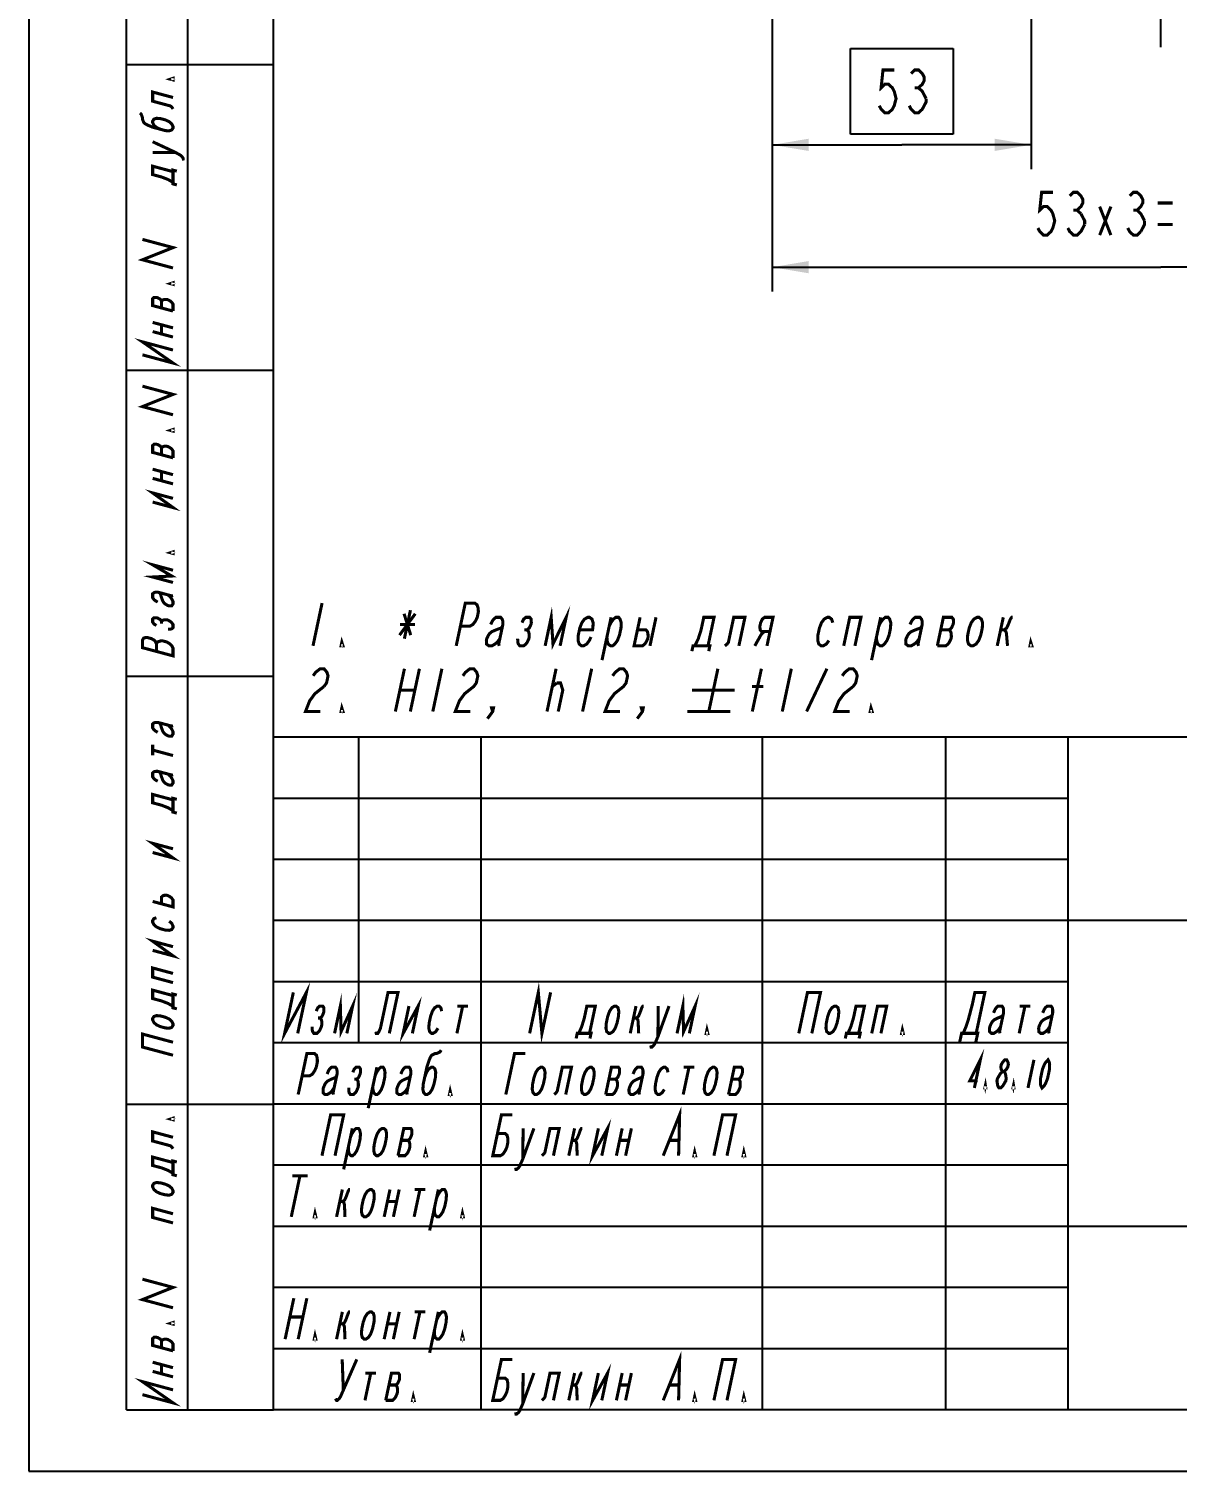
# Model space of a CAD drawing. Header units: millimetres. Extents: x 0 to 210, y 0 to 297.
# Drawn here: x 0 to 93.9, y 0 to 117.9 of the extents above; entities that cross this region are included whole.
import ezdxf

# ---------------------------------------------------------------- set-up
doc = ezdxf.new("R2010")
doc.units = ezdxf.units.MM
doc.header["$LTSCALE"] = 19.36
doc.linetypes.add('CENTER', pattern=[0.6, 0.375, -0.075, 0.075, -0.075])
doc.layers.get('0').update_dxf_attribs({"linetype": 'CONTINUOUS'})
doc.layers.add('ALL_AXIS', color=7, linetype='CONTINUOUS')
doc.layers.add('ALL_DIMENSIONS', color=7, linetype='CONTINUOUS')
doc.styles.get("Standard").update_dxf_attribs({"font": 'txt', "width": 0.7})
doc.dimstyles.new('DIMSTYLE_2', dxfattribs={"dimtxt": 3.5, "dimasz": 3, "dimexe": 0.18, "dimexo": 0.0625, "dimgap": 0.09, "dimtad": 1, "dimlfac": 2.5, "dimdsep": 46, "dimtxsty": 'STANDARD', "dimblk": '_FILLED', "dimblk1": '_FILLED', "dimblk2": '_FILLED', "dimcen": 0.09, "dimadec": 0, "dimazin": 0, "dimtp": 0.5, "dimtm": 0.5, "dimtfac": 1, "dimtofl": 0, "dimtmove": 0, "dimatfit": 3, "dimldrblk": '_FILLED', "dimfxl": 1, "dimtolj": 1, "dimarcsym": 0})
doc.dimstyles.new('DIMSTYLE_3', dxfattribs={"dimtxt": 3.5, "dimasz": 3, "dimexe": 0.18, "dimexo": 0.0625, "dimgap": 0.09, "dimtad": 1, "dimlfac": 2.5, "dimdsep": 46, "dimtxsty": 'STANDARD', "dimblk": '_FILLED', "dimblk1": '_FILLED', "dimblk2": '_FILLED', "dimcen": 0.09, "dimadec": 0, "dimazin": 0, "dimtp": 0.3, "dimtm": 0.3, "dimtfac": 1, "dimtofl": 0, "dimtmove": 0, "dimatfit": 3, "dimldrblk": '_FILLED', "dimfxl": 1, "dimtolj": 1, "dimarcsym": 0})

# ---------------------------------------------------------------- blocks, each defined once
blk = doc.blocks.new('_FILLED')
at = {"color": 0, "linetype": 'BYBLOCK'}
blk.add_solid([(0, 0), (-1, 0.167), (-1, -0.167)], dxfattribs=at)
blk = doc.blocks.new('*D12')
at = {"layer": 'ALL_DIMENSIONS', "color": 2, "linetype": 'CONTINUOUS'}
for p, q in [((60.8, 120.32), (60.8, 96.42)), ((124.4, 120.32), (124.4, 96.42)), ((60.8, 98.42), (92.6, 98.42)), ((124.4, 98.42), (92.6, 98.42))]:
    blk.add_line(p, q, dxfattribs=at)
at = {"layer": 'ALL_DIMENSIONS', "color": 2, "linetype": 'CONTINUOUS', "xscale": 3, "yscale": 3, "zscale": 3, "rotation": 180}
blk.add_blockref('_FILLED', (60.8, 98.42), dxfattribs=at)
at = {"layer": 'ALL_DIMENSIONS', "color": 2, "linetype": 'CONTINUOUS', "xscale": 3, "yscale": 3, "zscale": 3}
blk.add_blockref('_FILLED', (124.4, 98.42), dxfattribs=at)
blk = doc.blocks.new('*D13')
at = {"layer": 'ALL_DIMENSIONS', "color": 2, "linetype": 'CONTINUOUS'}
for p, q in [((60.8, 120.32), (60.8, 106.42)), ((82, 120.32), (82, 106.42)), ((60.8, 108.42), (71.4, 108.42)), ((82, 108.42), (71.4, 108.42))]:
    blk.add_line(p, q, dxfattribs=at)
at = {"layer": 'ALL_DIMENSIONS', "color": 2, "linetype": 'CONTINUOUS', "xscale": 3, "yscale": 3, "zscale": 3, "rotation": 180}
blk.add_blockref('_FILLED', (60.8, 108.42), dxfattribs=at)
at = {"layer": 'ALL_DIMENSIONS', "color": 2, "linetype": 'CONTINUOUS', "xscale": 3, "yscale": 3, "zscale": 3}
blk.add_blockref('_FILLED', (82, 108.42), dxfattribs=at)

msp = doc.modelspace()

# ---------------------------------------------------------------- linework, layer by layer
at = {"color": 7, "linetype": 'CONTINUOUS'}
for p, q in [((0, 297), (0, 0)), ((20, 5), (20, 292.3499)), ((8, 5), (8, 150)), ((13, 5), (13, 150)), ((20, 5), (20, 150)), ((8, 115), (20, 115)), ((8, 90), (20, 90)), ((8, 65), (20, 65)), ((205, 60), (20, 60)), ((20, 5), (20, 60)), ((27, 35), (27, 60)), ((37, 5), (37, 60)), ((60, 5), (60, 60)), ((75, 5), (75, 60)), ((85, 5), (85, 60)), ((85, 55), (20, 55)), ((85, 50), (20, 50)), ((205, 45), (20, 45)), ((85, 40), (20, 40)), ((85, 35), (20, 35)), ((8, 30), (20, 30)), ((85, 30), (20, 30)), ((85, 25), (20, 25)), ((205, 20), (20, 20)), ((85, 15), (20, 15)), ((85, 10), (20, 10)), ((8, 5), (20, 5)), ((205, 5), (20, 5)), ((205, 5), (20, 5)), ((0, 0), (210, 0))]:
    msp.add_line(p, q, dxfattribs=at)
at = {"color": 2, "linetype": 'CONTINUOUS', "const_width": 0.25}
for points in [[(11.7941, 113.8542), (11.7941, 113.7292), (11.5858, 113.785), (11.7941, 113.8542)], [(11.7941, 111.3542), (11.6899, 111.5071), (11.5858, 111.5975), (11.4816, 111.6254), (10.1274, 111.9882), (10.1274, 112.7382), (11.7941, 112.2917)], [(10.7524, 109.6958), (10.4399, 109.842), (10.2316, 110.0228), (10.1274, 110.2383), (10.1274, 110.3632), (10.2316, 110.5228), (10.4399, 110.592), (10.7524, 110.5708), (11.1691, 110.4591), (11.4816, 110.3129), (11.6899, 110.1321), (11.7941, 109.9167), (11.7941, 109.7917), (11.6899, 109.6321), (11.4816, 109.5629), (11.1691, 109.5841), (10.7524, 109.6958), (10.1274, 109.8633), (9.7108, 110.0374), (9.5024, 110.1557), (9.3983, 110.2461), (9.2941, 110.524), (9.2941, 110.649), (9.1899, 110.927), (9.0858, 111.0174)], [(12.5233, 107.2213), (12.6274, 107.2559), (12.6274, 107.3184), (12.5233, 107.4713), (12.4191, 107.5617), (12.0024, 107.7983), (10.1274, 108.6757)], [(10.1274, 107.8008), (12.0024, 107.7983)], [(11.7941, 105.3542), (11.5858, 105.4725), (11.3774, 105.5908), (10.8566, 105.7929), (10.1274, 105.9882), (10.1274, 106.6757), (11.7941, 106.2292)], [(12.1066, 105.1454), (11.7941, 105.2292), (11.7941, 106.3542), (12.1066, 106.2704)], [(11.7941, 98.3542), (9.2941, 99.024), (11.7941, 100.0208), (9.2941, 100.6907)], [(11.7941, 97.1458), (11.7941, 97.0208), (11.5858, 97.0767), (11.7941, 97.1458)], [(11.7941, 94.8333), (10.1274, 95.2799), (10.1274, 95.8424), (10.2316, 95.9395), (10.4399, 95.9462), (10.5441, 95.9183), (10.7524, 95.7999), (10.8566, 95.647), (10.8566, 95.0845)], [(11.7941, 94.8333), (11.7941, 95.3958), (11.6899, 95.5487), (11.5858, 95.6392), (11.3774, 95.7575), (11.2733, 95.7854), (11.0649, 95.7787), (10.9608, 95.7441), (10.8566, 95.647)], [(10.1274, 93.9049), (11.7941, 93.4583)], [(10.1274, 93.1549), (11.7941, 92.7083)], [(10.8566, 92.9595), (10.8566, 93.7095)], [(9.2941, 91.2532), (11.7941, 90.5833), (9.2941, 92.3157), (11.7941, 91.6458)], [(11.7941, 86.3542), (9.2941, 87.024), (11.7941, 88.0208), (9.2941, 88.6907)], [(11.7941, 85.1458), (11.7941, 85.0208), (11.5858, 85.0767), (11.7941, 85.1458)], [(11.7941, 82.8333), (10.1274, 83.2799), (10.1274, 83.8424), (10.2316, 83.9395), (10.4399, 83.9462), (10.5441, 83.9183), (10.7524, 83.7999), (10.8566, 83.647), (10.8566, 83.0845)], [(11.7941, 82.8333), (11.7941, 83.3958), (11.6899, 83.5487), (11.5858, 83.6392), (11.3774, 83.7575), (11.2733, 83.7854), (11.0649, 83.7787), (10.9608, 83.7441), (10.8566, 83.647)], [(10.1274, 81.9049), (11.7941, 81.4583)], [(10.8566, 80.9595), (10.8566, 81.7095)], [(10.1274, 79.2174), (11.7941, 78.7708), (10.1274, 79.9674), (11.7941, 79.5208)], [(10.1274, 81.1549), (11.7941, 80.7083)], [(11.7941, 72.6458), (10.1274, 73.0924), (11.6899, 73.1737), (10.1274, 74.0924), (11.7941, 73.6458)], [(11.7941, 75.1458), (11.7941, 75.0208), (11.5858, 75.0767), (11.7941, 75.1458)], [(10.5441, 71.0433), (10.3358, 71.1616), (10.2316, 71.252), (10.1274, 71.4049), (10.1274, 71.7174), (10.2316, 71.8145), (10.3358, 71.8491), (10.5441, 71.8558), (11.6899, 71.5487), (11.7941, 71.5833)], [(10.6483, 71.8279), (10.7524, 71.7374), (10.8566, 71.397), (10.9608, 71.1191), (11.0649, 70.9662), (11.1691, 70.8758), (11.3774, 70.7575), (11.4816, 70.7296), (11.6899, 70.7362), (11.7941, 70.8958), (11.7941, 71.0833), (11.6899, 71.2987), (11.5858, 71.4517), (11.3774, 71.6325)], [(23.9874, 70.964), (23.2435, 67.464)], [(35.2985, 69.0682), (36.0641, 69.0682), (36.3248, 69.214), (36.5399, 69.5057), (36.6785, 69.7973), (36.7715, 70.2348), (36.7569, 70.5265), (36.6658, 70.8182), (36.4671, 70.964), (35.7015, 70.964), (34.9575, 67.464)], [(42.231, 67.464), (42.7269, 69.7973), (42.8745, 67.6098), (43.9519, 69.7973), (43.456, 67.464)], [(10.4399, 69.1337), (10.2316, 69.252), (10.1274, 69.4049), (10.1274, 69.6549), (10.2316, 69.752), (10.4399, 69.7587), (10.5441, 69.7308), (10.7524, 69.6124), (10.8566, 69.4595), (10.8566, 69.272)], [(11.3774, 68.82), (11.5858, 68.8267), (11.6899, 68.8612), (11.7941, 68.9583), (11.7941, 69.2083), (11.6899, 69.3612), (11.5858, 69.4517), (11.3774, 69.57), (11.2733, 69.5979), (11.0649, 69.5912), (10.9608, 69.5566), (10.8566, 69.4595)], [(30.3201, 68.339), (31.6108, 70.089)], [(30.6921, 70.089), (31.2388, 68.339)], [(31.2134, 70.3807), (30.7175, 68.0473)], [(37.7795, 69.214), (37.9181, 69.5057), (38.0256, 69.6515), (38.2097, 69.7973), (38.5926, 69.7973), (38.7147, 69.6515), (38.7602, 69.5057), (38.7748, 69.214), (38.4338, 67.6098), (38.4794, 67.464)], [(40.3371, 69.3598), (40.4756, 69.6515), (40.6597, 69.7973), (40.966, 69.7973), (41.0881, 69.6515), (41.1027, 69.3598), (41.0717, 69.214), (40.9331, 68.9223), (40.749, 68.7765), (40.5193, 68.7765)], [(45.9844, 68.1932), (45.8458, 67.9015), (45.6307, 67.6098), (45.37, 67.464), (45.2169, 67.464), (45.0182, 67.6098), (44.9271, 67.9015), (44.9435, 68.339), (45.0675, 68.9223), (45.2371, 69.3598), (45.4522, 69.6515), (45.7129, 69.7973), (45.866, 69.7973), (46.0647, 69.6515), (46.1558, 69.3598), (46.1394, 68.9223), (46.1084, 68.7765), (45.0365, 68.7765)], [(47.6269, 69.7973), (46.883, 66.2973)], [(47.4719, 69.0682), (47.6105, 69.3598), (47.8256, 69.6515), (48.0097, 69.7973), (48.2394, 69.7973), (48.3616, 69.6515), (48.4527, 69.3598), (48.4363, 68.9223), (48.3123, 68.339), (48.1427, 67.9015), (47.9276, 67.6098), (47.7435, 67.464), (47.5903, 67.464), (47.3917, 67.6098), (47.3005, 67.9015), (47.286, 68.1932)], [(50.0004, 69.7973), (49.5044, 67.464), (50.1935, 67.464), (50.3776, 67.6098), (50.4851, 67.7557), (50.6237, 68.0473), (50.6547, 68.1932), (50.6401, 68.4848), (50.5946, 68.6307), (50.4725, 68.7765), (49.7834, 68.7765)], [(51.3019, 69.7973), (50.806, 67.464)], [(54.481, 67.464), (54.6195, 67.7557), (54.7581, 68.0473), (54.9896, 68.7765), (55.2066, 69.7973), (56.0488, 69.7973), (55.5528, 67.464)], [(56.931, 67.464), (57.1151, 67.6098), (57.2226, 67.7557), (57.2537, 67.9015), (57.6566, 69.7973), (58.5754, 69.7973), (58.0794, 67.464)], [(60.3763, 67.464), (60.8722, 69.7973), (60.1832, 69.7973), (59.9991, 69.6515), (59.8605, 69.3598), (59.7985, 69.0682), (59.8131, 68.7765), (59.9352, 68.6307), (60.6243, 68.6307)], [(65.7558, 69.3598), (65.6647, 69.6515), (65.466, 69.7973), (65.3129, 69.7973), (65.0522, 69.6515), (64.8371, 69.3598), (64.6675, 68.9223), (64.5435, 68.339), (64.5271, 67.9015), (64.6182, 67.6098), (64.8169, 67.464), (64.97, 67.464), (65.2307, 67.6098), (65.4458, 67.9015)], [(66.6544, 67.464), (67.1504, 69.7973), (68.0691, 69.7973), (67.5732, 67.464)], [(69.6769, 69.7973), (68.933, 66.2973)], [(69.5219, 69.0682), (69.6605, 69.3598), (69.8756, 69.6515), (70.0597, 69.7973), (70.2894, 69.7973), (70.4116, 69.6515), (70.5027, 69.3598), (70.4863, 68.9223), (70.3623, 68.339), (70.1927, 67.9015), (69.9776, 67.6098), (69.7935, 67.464), (69.6403, 67.464), (69.4417, 67.6098), (69.3505, 67.9015), (69.336, 68.1932)], [(72.0795, 69.214), (72.2181, 69.5057), (72.3256, 69.6515), (72.5097, 69.7973), (72.8926, 69.7973), (73.0147, 69.6515), (73.0603, 69.5057), (73.0748, 69.214), (72.7338, 67.6098), (72.7794, 67.464)], [(74.3107, 67.464), (74.8066, 69.7973), (75.4957, 69.7973), (75.6178, 69.6515), (75.6324, 69.3598), (75.6014, 69.214), (75.4628, 68.9223), (75.2787, 68.7765), (74.5896, 68.7765)], [(76.9175, 68.9223), (77.0871, 69.3598), (77.3022, 69.6515), (77.5629, 69.7973), (77.716, 69.7973), (77.9147, 69.6515), (78.0058, 69.3598), (77.9894, 68.9223), (77.8654, 68.339), (77.6958, 67.9015), (77.4807, 67.6098), (77.22, 67.464), (77.0669, 67.464), (76.8682, 67.6098), (76.7771, 67.9015), (76.7935, 68.339), (76.9175, 68.9223)], [(79.7066, 69.7973), (79.2107, 67.464)], [(79.4896, 68.7765), (79.7959, 68.7765), (79.98, 68.9223), (80.1186, 69.214), (80.2881, 69.6515), (80.3957, 69.7973), (80.4722, 69.7973)], [(30.3529, 69.214), (31.5779, 69.214)], [(38.7438, 69.0682), (38.6363, 68.9223), (38.2224, 68.7765), (37.8852, 68.6307), (37.7011, 68.4848), (37.5935, 68.339), (37.455, 68.0473), (37.424, 67.9015), (37.4385, 67.6098), (37.6372, 67.464), (37.8669, 67.464), (38.1276, 67.6098), (38.3117, 67.7557), (38.5268, 68.0473)], [(39.9815, 68.0473), (39.9961, 67.7557), (40.0416, 67.6098), (40.1638, 67.464), (40.47, 67.464), (40.6542, 67.6098), (40.7617, 67.7557), (40.9003, 68.0473), (40.9313, 68.1932), (40.9167, 68.4848), (40.8711, 68.6307), (40.749, 68.7765)], [(59.381, 67.464), (59.8732, 68.339), (59.9808, 68.4848), (60.1649, 68.6307)], [(73.0438, 69.0682), (72.9363, 68.9223), (72.5224, 68.7765), (72.1852, 68.6307), (72.0011, 68.4848), (71.8935, 68.339), (71.755, 68.0473), (71.724, 67.9015), (71.7385, 67.6098), (71.9372, 67.464), (72.1669, 67.464), (72.4276, 67.6098), (72.6117, 67.7557), (72.8268, 68.0473)], [(74.3107, 67.464), (74.9997, 67.464), (75.1838, 67.6098), (75.2914, 67.7557), (75.43, 68.0473), (75.461, 68.1932), (75.4464, 68.4848), (75.4008, 68.6307), (75.2787, 68.7765)], [(79.7959, 68.7765), (79.918, 68.6307), (79.9636, 68.4848), (80.0528, 67.464)], [(10.4399, 67.0087), (10.4399, 67.6337), (10.3358, 67.8491), (10.2316, 67.9395), (10.0233, 68.0578), (9.7108, 68.1416), (9.5024, 68.1349), (9.3983, 68.1003), (9.2941, 67.9407), (9.2941, 67.3157), (11.7941, 66.6458), (11.7941, 67.2708), (11.6899, 67.4862), (11.4816, 67.6671), (11.2733, 67.7854), (10.9608, 67.8691), (10.7524, 67.8624), (10.5441, 67.7933), (10.4399, 67.6337)], [(25.6935, 67.464), (25.5403, 67.464), (25.6023, 67.7557), (25.6935, 67.464)], [(54.2348, 67.0265), (54.3278, 67.464), (55.706, 67.464), (55.613, 67.0265)], [(82.0435, 67.464), (81.8903, 67.464), (81.9523, 67.7557), (82.0435, 67.464)], [(23.2509, 65.0134), (23.466, 65.305), (23.8343, 65.5967), (24.1405, 65.5967), (24.3848, 65.305), (24.4759, 65.0134), (24.3519, 64.43), (24.1368, 64.1384)], [(30.7249, 65.5967), (29.981, 62.0967)], [(31.9499, 65.5967), (31.206, 62.0967)], [(33.7874, 65.5967), (33.0435, 62.0967)], [(35.5009, 65.0134), (35.716, 65.305), (36.0843, 65.5967), (36.3905, 65.5967), (36.6348, 65.305), (36.7259, 65.0134), (36.6019, 64.43), (36.3868, 64.1384), (36.0186, 63.8467), (35.6503, 63.555), (35.2201, 62.9717), (34.881, 62.0967), (36.106, 62.0967)], [(42.3841, 62.0967), (43.128, 65.5967)], [(46.0374, 65.5967), (45.2935, 62.0967)], [(47.7509, 65.0134), (47.966, 65.305), (48.3343, 65.5967), (48.6405, 65.5967), (48.8848, 65.305), (48.9759, 65.0134), (48.8519, 64.43), (48.6368, 64.1384), (48.2686, 63.8467), (47.9003, 63.555), (47.4701, 62.9717), (47.131, 62.0967), (48.356, 62.0967)], [(56.3624, 65.5967), (55.6185, 62.0967)], [(59.1768, 62.0967), (59.9208, 65.5967)], [(62.3707, 65.5967), (61.6268, 62.0967)], [(63.6174, 62.0967), (65.2801, 65.5967)], [(66.5343, 65.0134), (66.7494, 65.305), (67.1176, 65.5967), (67.4239, 65.5967), (67.6681, 65.305), (67.7593, 65.0134), (67.6353, 64.43), (67.4201, 64.1384)], [(24.1368, 64.1384), (23.4003, 63.555), (22.9701, 62.9717), (22.631, 62.0967), (23.856, 62.0967)], [(30.3529, 63.8467), (31.5779, 63.8467)], [(42.7561, 63.8467), (42.8181, 64.1384), (43.1863, 64.43)], [(43.1863, 64.43), (43.4926, 64.43), (43.6748, 63.8467), (43.3028, 62.0967)], [(54.2404, 63.8467), (57.7404, 63.8467)], [(59.1514, 64.1384), (60.0701, 64.1384)], [(67.4201, 64.1384), (66.6837, 63.555), (66.2534, 62.9717), (65.9143, 62.0967), (67.1393, 62.0967)], [(25.6935, 62.0967), (25.5403, 62.0967), (25.6023, 62.3884), (25.6935, 62.0967)], [(37.9435, 62.0967), (37.8523, 62.3884), (38.0055, 62.3884), (37.9435, 62.0967), (37.5132, 61.5134)], [(50.1935, 62.0967), (50.1023, 62.3884), (50.2555, 62.3884), (50.1935, 62.0967), (49.7632, 61.5134)], [(68.9768, 62.0967), (68.8237, 62.0967), (68.8857, 62.3884), (68.9768, 62.0967)], [(10.5441, 60.3974), (10.3358, 60.5158), (10.2316, 60.6062), (10.1274, 60.7591), (10.1274, 61.0716), (10.2316, 61.1687), (10.3358, 61.2033), (10.5441, 61.2099), (11.6899, 60.9029), (11.7941, 60.9375)], [(53.8685, 62.0967), (57.3685, 62.0967)], [(10.6483, 61.182), (10.7524, 61.0916), (10.8566, 60.7512), (10.9608, 60.4733), (11.0649, 60.3204), (11.1691, 60.23), (11.3774, 60.1116), (11.4816, 60.0837), (11.6899, 60.0904), (11.7941, 60.25), (11.7941, 60.4375), (11.6899, 60.6529), (11.5858, 60.8058), (11.3774, 60.9866)], [(10.1274, 58.5091), (10.1274, 59.3841)], [(10.1274, 58.9466), (11.7941, 58.5)], [(10.5441, 56.3974), (10.3358, 56.5158), (10.2316, 56.6062), (10.1274, 56.7591), (10.1274, 57.0716), (10.2316, 57.1687), (10.3358, 57.2033), (10.5441, 57.2099), (11.6899, 56.9029), (11.7941, 56.9375)], [(10.6483, 57.182), (10.7524, 57.0916), (10.8566, 56.7512), (10.9608, 56.4733), (11.0649, 56.3204), (11.1691, 56.23), (11.3774, 56.1116), (11.4816, 56.0837), (11.6899, 56.0904), (11.7941, 56.25), (11.7941, 56.4375), (11.6899, 56.6529), (11.5858, 56.8058), (11.3774, 56.9866)], [(11.7941, 54), (11.5858, 54.1183), (11.3774, 54.2366), (10.8566, 54.4387), (10.1274, 54.6341), (10.1274, 55.3216), (11.7941, 54.875)], [(12.1066, 53.7913), (11.7941, 53.875), (11.7941, 55), (12.1066, 54.9163)], [(10.1274, 50.5716), (11.7941, 50.125), (10.1274, 51.3216), (11.7941, 50.875)], [(10.1274, 46.5716), (11.7941, 46.125), (11.7941, 46.6875), (11.6899, 46.8404), (11.5858, 46.9308), (11.3774, 47.0491), (11.2733, 47.0771), (11.0649, 47.0704), (10.9608, 47.0358), (10.8566, 46.9387), (10.8566, 46.3762)], [(10.4399, 45.2378), (10.2316, 45.1687), (10.1274, 45.0091), (10.1274, 44.8841), (10.2316, 44.6687), (10.4399, 44.4878), (10.7524, 44.3416), (11.1691, 44.23), (11.4816, 44.2087), (11.6899, 44.2779), (11.7941, 44.4375), (11.7941, 44.5625), (11.6899, 44.7779), (11.4816, 44.9587)], [(10.1274, 42.5716), (11.7941, 42.125), (10.1274, 43.3216), (11.7941, 42.875)], [(11.7941, 39.9375), (10.1274, 40.3841), (10.1274, 41.1341), (11.7941, 40.6875)], [(11.7941, 38), (11.5858, 38.1183), (11.3774, 38.2366), (10.8566, 38.4387), (10.1274, 38.6341), (10.1274, 39.3216), (11.7941, 38.875)], [(12.1066, 37.7913), (11.7941, 37.875), (11.7941, 39), (12.1066, 38.9163)], [(21.6367, 39.1376), (20.9247, 35.7876), (22.7046, 39.1376), (21.9925, 35.7876)], [(25.0075, 35.7876), (25.4822, 38.0209), (25.5397, 35.9272), (26.4872, 38.0209), (26.0125, 35.7876)], [(28.3865, 35.9272), (28.4197, 35.7876), (28.5453, 35.7876), (28.6378, 35.9272), (28.7599, 36.2063), (29.383, 39.1376), (30.1996, 39.1376), (29.4875, 35.7876)], [(40.9625, 35.7876), (41.6746, 39.1376), (41.9675, 35.7876), (42.6796, 39.1376)], [(53.0225, 35.7876), (53.4972, 38.0209), (53.5547, 35.9272), (54.5022, 38.0209), (54.0275, 35.7876)], [(62.9775, 35.7876), (63.6896, 39.1376), (64.7574, 39.1376), (64.0453, 35.7876)], [(76.4197, 35.7876), (76.664, 36.3459), (76.8455, 36.9042), (77.1753, 38.1605), (77.383, 39.1376), (78.1996, 39.1376), (77.4875, 35.7876)], [(23.5088, 37.6022), (23.631, 37.8813), (23.7863, 38.0209), (24.0375, 38.0209), (24.1335, 37.8813), (24.1369, 37.6022), (24.1073, 37.4626), (23.9851, 37.1834), (23.8298, 37.0438), (23.6414, 37.0438)], [(31.0928, 38.0209), (30.6181, 35.7876), (31.8466, 38.0209), (31.3719, 35.7876)], [(33.7676, 37.6022), (33.7013, 37.8813), (33.5425, 38.0209), (33.4169, 38.0209), (33.1988, 37.8813), (33.0138, 37.6022), (32.862, 37.1834), (32.7433, 36.6251), (32.7171, 36.2063), (32.7834, 35.9272), (32.9422, 35.7876), (33.0678, 35.7876), (33.2859, 35.9272), (33.4709, 36.2063)], [(35.4897, 38.0209), (35.015, 35.7876)], [(35.05, 38.0209), (35.9294, 38.0209)], [(44.9825, 35.7876), (45.1047, 36.0667), (45.2268, 36.3459), (45.438, 37.0438), (45.6456, 38.0209), (46.3366, 38.0209), (45.8619, 35.7876)], [(47.352, 37.1834), (47.5038, 37.6022), (47.6888, 37.8813), (47.9069, 38.0209), (48.0325, 38.0209), (48.1913, 37.8813), (48.2576, 37.6022), (48.2314, 37.1834), (48.1127, 36.6251), (47.9609, 36.2063), (47.7759, 35.9272), (47.5578, 35.7876), (47.4322, 35.7876), (47.2734, 35.9272), (47.2071, 36.2063), (47.2333, 36.6251), (47.352, 37.1834)], [(49.6656, 38.0209), (49.1909, 35.7876)], [(49.458, 37.0438), (49.5836, 37.0438), (49.7092, 37.0438), (49.8645, 37.1834), (49.9867, 37.4626), (50.1385, 37.8813), (50.231, 38.0209), (50.2938, 38.0209)], [(50.8676, 34.8105), (50.9008, 34.6709), (50.9636, 34.6709), (51.1189, 34.8105), (51.2114, 34.9501), (51.4557, 35.5084), (52.3666, 38.0209)], [(51.4872, 38.0209), (51.4557, 35.5084)], [(65.347, 37.1834), (65.4988, 37.6022), (65.6838, 37.8813), (65.9019, 38.0209), (66.0275, 38.0209), (66.1863, 37.8813), (66.2526, 37.6022), (66.2264, 37.1834), (66.1077, 36.6251), (65.9559, 36.2063), (65.7709, 35.9272), (65.5528, 35.7876), (65.4272, 35.7876), (65.2684, 35.9272), (65.2021, 36.2063), (65.2283, 36.6251), (65.347, 37.1834)], [(66.9975, 35.7876), (67.1197, 36.0667), (67.2418, 36.3459), (67.453, 37.0438), (67.6607, 38.0209), (68.3516, 38.0209), (67.8769, 35.7876)], [(68.9447, 35.7876), (69.4194, 38.0209), (70.1732, 38.0209), (69.6984, 35.7876)], [(78.9113, 37.4626), (79.0335, 37.7417), (79.126, 37.8813), (79.2813, 38.0209), (79.5953, 38.0209), (79.6913, 37.8813), (79.7244, 37.7417), (79.7279, 37.4626), (79.4015, 35.9272), (79.4347, 35.7876)], [(81.4797, 38.0209), (81.005, 35.7876)], [(81.04, 38.0209), (81.9194, 38.0209)], [(82.9313, 37.4626), (83.0535, 37.7417), (83.146, 37.8813), (83.3013, 38.0209), (83.6153, 38.0209), (83.7113, 37.8813), (83.7444, 37.7417), (83.7479, 37.4626), (83.4215, 35.9272), (83.4547, 35.7876)], [(10.7524, 36.3416), (10.4399, 36.4878), (10.2316, 36.6687), (10.1274, 36.8841), (10.1274, 37.0091), (10.2316, 37.1687), (10.4399, 37.2378), (10.7524, 37.2166), (11.1691, 37.105), (11.4816, 36.9587), (11.6899, 36.7779), (11.7941, 36.5625), (11.7941, 36.4375), (11.6899, 36.2779), (11.4816, 36.2087), (11.1691, 36.23), (10.7524, 36.3416)], [(23.179, 36.3459), (23.1825, 36.0667), (23.2156, 35.9272), (23.3116, 35.7876), (23.5628, 35.7876), (23.7181, 35.9272), (23.8106, 36.0667), (23.9327, 36.3459), (23.9624, 36.4855), (23.9589, 36.7647), (23.9258, 36.9042), (23.8298, 37.0438)], [(49.7092, 37.0438), (49.8052, 36.9042), (49.8383, 36.7647), (49.8819, 35.7876)], [(55.535, 35.7876), (55.4094, 35.7876), (55.4687, 36.0667), (55.535, 35.7876)], [(71.52, 35.7876), (71.3944, 35.7876), (71.4537, 36.0667), (71.52, 35.7876)], [(79.6982, 37.323), (79.6058, 37.1834), (79.262, 37.0438), (78.9811, 36.9042), (78.8258, 36.7647), (78.7333, 36.6251), (78.6112, 36.3459), (78.5815, 36.2063), (78.585, 35.9272), (78.7438, 35.7876), (78.9322, 35.7876), (79.1503, 35.9272), (79.3056, 36.0667), (79.4905, 36.3459)], [(83.7182, 37.323), (83.6258, 37.1834), (83.282, 37.0438), (83.0011, 36.9042), (82.8458, 36.7647), (82.7533, 36.6251), (82.6312, 36.3459), (82.6015, 36.2063), (82.605, 35.9272), (82.7637, 35.7876), (82.9522, 35.7876), (83.1703, 35.9272), (83.3256, 36.0667), (83.5106, 36.3459)], [(11.7941, 34), (9.2941, 34.6699), (9.2941, 35.7324), (11.7941, 35.0625)], [(44.7679, 35.3688), (44.8569, 35.7876), (45.9875, 35.7876), (45.8985, 35.3688)], [(66.7829, 35.3688), (66.8719, 35.7876), (68.0025, 35.7876), (67.9135, 35.3688)], [(76.1457, 35.0897), (76.2941, 35.7876), (77.6131, 35.7876), (77.4648, 35.0897)], [(22.3567, 32.323), (22.9848, 32.323), (23.2029, 32.4626), (23.3879, 32.7417), (23.51, 33.0209), (23.599, 33.4397), (23.5956, 33.7188), (23.5293, 33.998), (23.3705, 34.1376), (22.7424, 34.1376), (22.0303, 30.7876)], [(32.377, 32.1834), (32.5288, 32.6022), (32.7138, 32.8813), (32.9319, 33.0209), (33.0575, 33.0209), (33.2163, 32.8813), (33.2826, 32.6022), (33.2564, 32.1834), (33.1377, 31.6251), (32.9859, 31.2063), (32.8009, 30.9272), (32.5828, 30.7876), (32.4572, 30.7876), (32.2984, 30.9272), (32.2321, 31.2063), (32.2583, 31.6251), (32.377, 32.1834), (32.555, 33.0209), (32.7365, 33.5792), (32.8587, 33.8584), (32.9511, 33.998), (33.2321, 34.1376), (33.3577, 34.1376), (33.6386, 34.2772), (33.7311, 34.4167)], [(39.0153, 30.7876), (39.7274, 34.1376), (40.6068, 34.1376)], [(77.3406, 31.3243), (77.8295, 33.6243), (76.9597, 31.8993), (77.6066, 31.8993)], [(24.3963, 32.4626), (24.5185, 32.7417), (24.611, 32.8813), (24.7663, 33.0209), (25.0803, 33.0209), (25.1763, 32.8813), (25.2094, 32.7417), (25.2129, 32.4626), (24.8865, 30.9272), (24.9197, 30.7876)], [(26.4988, 32.6022), (26.621, 32.8813), (26.7763, 33.0209), (27.0275, 33.0209), (27.1235, 32.8813), (27.127, 32.6022), (27.0973, 32.4626), (26.9751, 32.1834), (26.8198, 32.0438), (26.6314, 32.0438)], [(28.4722, 33.0209), (27.7601, 29.6709)], [(28.3239, 32.323), (28.446, 32.6022), (28.631, 32.8813), (28.7863, 33.0209), (28.9747, 33.0209), (29.0707, 32.8813), (29.137, 32.6022), (29.1108, 32.1834), (28.9921, 31.6251), (28.8403, 31.2063), (28.6553, 30.9272), (28.5, 30.7876), (28.3744, 30.7876), (28.2156, 30.9272), (28.1493, 31.2063), (28.1458, 31.4855)], [(30.4263, 32.4626), (30.5485, 32.7417), (30.641, 32.8813), (30.7963, 33.0209), (31.1103, 33.0209), (31.2063, 32.8813), (31.2394, 32.7417), (31.2429, 32.4626), (30.9165, 30.9272), (30.9497, 30.7876)], [(41.322, 32.1834), (41.4738, 32.6022), (41.6588, 32.8813), (41.8769, 33.0209), (42.0025, 33.0209), (42.1613, 32.8813), (42.2276, 32.6022), (42.2014, 32.1834), (42.0827, 31.6251), (41.9309, 31.2063), (41.7459, 30.9272), (41.5278, 30.7876), (41.4022, 30.7876), (41.2434, 30.9272), (41.1771, 31.2063), (41.2033, 31.6251), (41.322, 32.1834)], [(42.9725, 30.7876), (43.1278, 30.9272), (43.2203, 31.0667), (43.2499, 31.2063), (43.6357, 33.0209), (44.3894, 33.0209), (43.9147, 30.7876)], [(45.342, 32.1834), (45.4938, 32.6022), (45.6788, 32.8813), (45.8969, 33.0209), (46.0225, 33.0209), (46.1813, 32.8813), (46.2476, 32.6022), (46.2214, 32.1834), (46.1027, 31.6251), (45.9509, 31.2063), (45.7659, 30.9272), (45.5478, 30.7876), (45.4222, 30.7876), (45.2634, 30.9272), (45.1971, 31.2063), (45.2233, 31.6251), (45.342, 32.1834)], [(47.1809, 30.7876), (47.6556, 33.0209), (48.221, 33.0209), (48.3169, 32.8813), (48.3204, 32.6022), (48.2907, 32.4626), (48.1686, 32.1834), (48.0133, 32.0438), (47.448, 32.0438)], [(49.4213, 32.4626), (49.5435, 32.7417), (49.636, 32.8813), (49.7913, 33.0209), (50.1053, 33.0209), (50.2013, 32.8813), (50.2344, 32.7417), (50.2379, 32.4626), (49.9115, 30.9272), (49.9447, 30.7876)], [(52.2776, 32.6022), (52.2113, 32.8813), (52.0525, 33.0209), (51.9269, 33.0209), (51.7088, 32.8813), (51.5238, 32.6022), (51.372, 32.1834), (51.2533, 31.6251), (51.2271, 31.2063), (51.2934, 30.9272), (51.4522, 30.7876), (51.5778, 30.7876), (51.7959, 30.9272), (51.9809, 31.2063)], [(53.9997, 33.0209), (53.525, 30.7876)], [(53.56, 33.0209), (54.4394, 33.0209)], [(55.392, 32.1834), (55.5438, 32.6022), (55.7288, 32.8813), (55.9469, 33.0209), (56.0725, 33.0209), (56.2313, 32.8813), (56.2976, 32.6022), (56.2714, 32.1834), (56.1527, 31.6251), (56.0009, 31.2063), (55.8159, 30.9272), (55.5978, 30.7876), (55.4722, 30.7876), (55.3134, 30.9272), (55.2471, 31.2063), (55.2733, 31.6251), (55.392, 32.1834)], [(57.2309, 30.7876), (57.7057, 33.0209), (58.271, 33.0209), (58.3669, 32.8813), (58.3704, 32.6022), (58.3407, 32.4626), (58.2186, 32.1834), (58.0633, 32.0438), (57.498, 32.0438)], [(79.6383, 32.666), (79.5353, 32.8576), (79.5042, 33.0493), (79.5449, 33.241), (79.6575, 33.4326), (79.842, 33.6243), (79.9858, 33.6243), (80.0888, 33.4326), (80.1199, 33.241), (80.0792, 33.0493), (79.9665, 32.8576), (79.7821, 32.666)], [(82.2139, 33.6243), (81.725, 31.3243)], [(82.875, 31.3243), (82.772, 31.516), (82.7409, 31.7076), (82.7505, 32.091), (82.9134, 32.8576), (83.0668, 33.241), (83.1794, 33.4326), (83.3639, 33.6243), (83.4669, 33.4326), (83.498, 33.241), (83.4884, 32.8576), (83.3255, 32.091), (83.1721, 31.7076), (83.0595, 31.516), (82.875, 31.3243)], [(25.1832, 32.323), (25.0908, 32.1834), (24.747, 32.0438), (24.4661, 31.9042), (24.3108, 31.7647), (24.2183, 31.6251), (24.0962, 31.3459), (24.0665, 31.2063), (24.07, 30.9272), (24.2288, 30.7876), (24.4172, 30.7876), (24.6353, 30.9272), (24.7906, 31.0667), (24.9755, 31.3459)], [(26.169, 31.3459), (26.1725, 31.0667), (26.2056, 30.9272), (26.3016, 30.7876), (26.5528, 30.7876), (26.7081, 30.9272), (26.8006, 31.0667), (26.9227, 31.3459), (26.9524, 31.4855), (26.9489, 31.7647), (26.9158, 31.9042), (26.8198, 32.0438)], [(31.2132, 32.323), (31.1208, 32.1834), (30.777, 32.0438), (30.4961, 31.9042), (30.3408, 31.7647), (30.2483, 31.6251), (30.1262, 31.3459), (30.0965, 31.2063), (30.1, 30.9272), (30.2587, 30.7876), (30.4472, 30.7876), (30.6653, 30.9272), (30.8206, 31.0667), (31.0056, 31.3459)], [(47.1809, 30.7876), (47.7462, 30.7876), (47.9015, 30.9272), (47.994, 31.0667), (48.1162, 31.3459), (48.1458, 31.4855), (48.1424, 31.7647), (48.1092, 31.9042), (48.0133, 32.0438)], [(50.2082, 32.323), (50.1158, 32.1834), (49.772, 32.0438), (49.4911, 31.9042), (49.3358, 31.7647), (49.2433, 31.6251), (49.1212, 31.3459), (49.0915, 31.2063), (49.095, 30.9272), (49.2538, 30.7876), (49.4422, 30.7876), (49.6603, 30.9272), (49.8156, 31.0667), (50.0005, 31.3459)], [(57.2309, 30.7876), (57.7963, 30.7876), (57.9515, 30.9272), (58.044, 31.0667), (58.1662, 31.3459), (58.1958, 31.4855), (58.1924, 31.7647), (58.1592, 31.9042), (58.0633, 32.0438)], [(78.275, 31.3243), (78.2031, 31.3243), (78.2439, 31.516), (78.275, 31.3243)], [(79.3531, 31.3243), (79.2501, 31.516), (79.219, 31.7076), (79.1878, 31.8993), (79.2286, 32.091), (79.3412, 32.2826), (79.4538, 32.4743), (79.6383, 32.666), (79.7821, 32.666), (79.8851, 32.4743), (79.9162, 32.2826), (79.9473, 32.091), (79.9066, 31.8993), (79.794, 31.7076), (79.6814, 31.516), (79.4969, 31.3243), (79.3531, 31.3243)], [(80.575, 31.3243), (80.5031, 31.3243), (80.5439, 31.516), (80.575, 31.3243)], [(34.53, 30.7876), (34.4044, 30.7876), (34.4637, 31.0667), (34.53, 30.7876)], [(51.8919, 25.7876), (53.2321, 29.1376), (53.1481, 25.7876)], [(11.7941, 28.8542), (11.7941, 28.7292), (11.5858, 28.785), (11.7941, 28.8542)], [(23.9775, 25.7876), (24.6896, 29.1376), (25.7574, 29.1376), (25.0453, 25.7876)], [(38.3332, 27.6022), (38.9613, 27.6022), (39.1201, 27.4626), (39.1864, 27.1834), (39.1899, 26.9042), (39.1008, 26.4855), (38.9787, 26.2063), (38.7937, 25.9272), (38.5756, 25.7876), (37.9475, 25.7876), (38.6596, 29.1376), (39.5389, 29.1376)], [(46.5878, 28.0209), (46.1131, 25.7876), (47.3416, 28.0209), (46.8669, 25.7876)], [(56.0375, 25.7876), (56.7496, 29.1376), (57.8174, 29.1376), (57.1053, 25.7876)], [(11.7941, 26.3542), (11.6899, 26.5071), (11.5858, 26.5975), (11.4816, 26.6254), (10.1274, 26.9882), (10.1274, 27.7382), (11.7941, 27.2917)], [(26.4622, 28.0209), (25.7501, 24.6709)], [(26.3139, 27.323), (26.436, 27.6022), (26.621, 27.8813), (26.7763, 28.0209), (26.9647, 28.0209), (27.0607, 27.8813), (27.127, 27.6022), (27.1008, 27.1834), (26.9821, 26.6251), (26.8303, 26.2063), (26.6453, 25.9272), (26.49, 25.7876), (26.3644, 25.7876), (26.2056, 25.9272), (26.1393, 26.2063), (26.1358, 26.4855)], [(28.357, 27.1834), (28.5088, 27.6022), (28.6938, 27.8813), (28.9119, 28.0209), (29.0375, 28.0209), (29.1963, 27.8813), (29.2626, 27.6022), (29.2364, 27.1834), (29.1177, 26.6251), (28.9659, 26.2063), (28.7809, 25.9272), (28.5628, 25.7876), (28.4372, 25.7876), (28.2784, 25.9272), (28.2121, 26.2063), (28.2383, 26.6251), (28.357, 27.1834)], [(30.1959, 25.7876), (30.6706, 28.0209), (31.236, 28.0209), (31.3319, 27.8813), (31.3354, 27.6022), (31.3057, 27.4626), (31.1836, 27.1834), (31.0283, 27.0438), (30.463, 27.0438)], [(30.1959, 25.7876), (30.7612, 25.7876), (30.9165, 25.9272), (31.009, 26.0667), (31.1312, 26.3459), (31.1608, 26.4855), (31.1574, 26.7647), (31.1242, 26.9042), (31.0283, 27.0438)], [(39.8126, 24.8105), (39.8458, 24.6709), (39.9086, 24.6709), (40.0639, 24.8105), (40.1564, 24.9501), (40.4007, 25.5084), (41.3116, 28.0209)], [(40.4322, 28.0209), (40.4007, 25.5084)], [(41.9675, 25.7876), (42.1228, 25.9272), (42.2153, 26.0667), (42.2449, 26.2063), (42.6306, 28.0209), (43.3844, 28.0209), (42.9097, 25.7876)], [(44.6406, 28.0209), (44.1659, 25.7876)], [(44.433, 27.0438), (44.5586, 27.0438), (44.6842, 27.0438), (44.8395, 27.1834), (44.9617, 27.4626), (45.1135, 27.8813), (45.206, 28.0209), (45.2688, 28.0209)], [(44.6842, 27.0438), (44.7802, 26.9042), (44.8133, 26.7647), (44.8569, 25.7876)], [(48.535, 28.0209), (48.0603, 25.7876)], [(48.3273, 27.0438), (49.0811, 27.0438)], [(49.2888, 28.0209), (48.8141, 25.7876)], [(52.4101, 27.0438), (53.1639, 27.0438)], [(32.52, 25.7876), (32.3944, 25.7876), (32.4537, 26.0667), (32.52, 25.7876)], [(54.53, 25.7876), (54.4044, 25.7876), (54.4637, 26.0667), (54.53, 25.7876)], [(58.55, 25.7876), (58.4244, 25.7876), (58.4837, 26.0667), (58.55, 25.7876)], [(11.7941, 24.3542), (11.5858, 24.4725), (11.3774, 24.5908), (10.8566, 24.7929), (10.1274, 24.9882), (10.1274, 25.6757), (11.7941, 25.2292)], [(12.1066, 24.1454), (11.7941, 24.2292), (11.7941, 25.3542), (12.1066, 25.2704)], [(10.7524, 22.6958), (10.4399, 22.842), (10.2316, 23.0228), (10.1274, 23.2382), (10.1274, 23.3632), (10.2316, 23.5228), (10.4399, 23.592), (10.7524, 23.5708), (11.1691, 23.4591), (11.4816, 23.3129), (11.6899, 23.1321), (11.7941, 22.9167), (11.7941, 22.7917), (11.6899, 22.6321), (11.4816, 22.5629), (11.1691, 22.5841), (10.7524, 22.6958)], [(22.1771, 24.1376), (21.465, 20.7876)], [(21.5489, 24.1376), (22.8052, 24.1376)], [(25.6456, 23.0209), (25.1709, 20.7876)], [(25.438, 22.0438), (25.5636, 22.0438), (25.6892, 22.0438), (25.8445, 22.1834), (25.9667, 22.4626), (26.1185, 22.8813), (26.211, 23.0209), (26.2738, 23.0209)], [(27.352, 22.1834), (27.5038, 22.6022), (27.6888, 22.8813), (27.9069, 23.0209), (28.0325, 23.0209), (28.1913, 22.8813), (28.2576, 22.6022), (28.2314, 22.1834), (28.1127, 21.6251), (27.9609, 21.2063), (27.7759, 20.9272), (27.5578, 20.7876), (27.4322, 20.7876), (27.2734, 20.9272), (27.2071, 21.2063), (27.2333, 21.6251), (27.352, 22.1834)], [(29.54, 23.0209), (29.0653, 20.7876)], [(30.2938, 23.0209), (29.8191, 20.7876)], [(31.9897, 23.0209), (31.515, 20.7876)], [(31.55, 23.0209), (32.4294, 23.0209)], [(33.4972, 23.0209), (32.7852, 19.6709)], [(33.3489, 22.323), (33.471, 22.6022), (33.656, 22.8813), (33.8113, 23.0209), (33.9997, 23.0209), (34.0957, 22.8813), (34.162, 22.6022), (34.1358, 22.1834), (34.0171, 21.6251), (33.8653, 21.2063), (33.6803, 20.9272), (33.525, 20.7876), (33.3994, 20.7876), (33.2406, 20.9272), (33.1743, 21.2063), (33.1708, 21.4855)], [(11.7941, 20.2917), (10.1274, 20.7382), (10.1274, 21.4882), (11.7941, 21.0417)], [(23.475, 20.7876), (23.3494, 20.7876), (23.4087, 21.0667), (23.475, 20.7876)], [(25.6892, 22.0438), (25.7852, 21.9042), (25.8183, 21.7647), (25.8619, 20.7876)], [(29.3323, 22.0438), (30.0861, 22.0438)], [(35.535, 20.7876), (35.4094, 20.7876), (35.4687, 21.0667), (35.535, 20.7876)], [(11.7941, 13.3542), (9.2941, 14.024), (11.7941, 15.0208), (9.2941, 15.6907)], [(21.6746, 14.1376), (20.9625, 10.7876)], [(22.7424, 14.1376), (22.0303, 10.7876)], [(25.6456, 13.0209), (25.1709, 10.7876)], [(25.438, 12.0438), (25.5636, 12.0438), (25.6892, 12.0438), (25.8445, 12.1834), (25.9667, 12.4626), (26.1185, 12.8813), (26.211, 13.0209), (26.2738, 13.0209)], [(27.352, 12.1834), (27.5038, 12.6022), (27.6888, 12.8813), (27.9069, 13.0209), (28.0325, 13.0209), (28.1913, 12.8813), (28.2576, 12.6022), (28.2314, 12.1834), (28.1127, 11.6251), (27.9609, 11.2063), (27.7759, 10.9272), (27.5578, 10.7876), (27.4322, 10.7876), (27.2734, 10.9272), (27.2071, 11.2063), (27.2333, 11.6251), (27.352, 12.1834)], [(29.54, 13.0209), (29.0653, 10.7876)], [(30.2938, 13.0209), (29.8191, 10.7876)], [(31.9897, 13.0209), (31.515, 10.7876)], [(31.55, 13.0209), (32.4294, 13.0209)], [(33.4972, 13.0209), (32.7852, 9.6709)], [(33.3489, 12.323), (33.471, 12.6022), (33.656, 12.8813), (33.8113, 13.0209), (33.9997, 13.0209), (34.0957, 12.8813), (34.162, 12.6022), (34.1358, 12.1834), (34.0171, 11.6251), (33.8653, 11.2063), (33.6803, 10.9272), (33.525, 10.7876), (33.3994, 10.7876), (33.2406, 10.9272), (33.1743, 11.2063), (33.1708, 11.4855)], [(11.7941, 12.1458), (11.7941, 12.0208), (11.5858, 12.0767), (11.7941, 12.1458)], [(21.3482, 12.6022), (22.416, 12.6022)], [(25.6892, 12.0438), (25.7852, 11.9042), (25.8183, 11.7647), (25.8619, 10.7876)], [(29.3323, 12.0438), (30.0861, 12.0438)], [(11.7941, 9.8333), (10.1274, 10.2799), (10.1274, 10.8424), (10.2316, 10.9395), (10.4399, 10.9462), (10.5441, 10.9183), (10.7524, 10.7999), (10.8566, 10.647), (10.8566, 10.0845)], [(11.7941, 9.8333), (11.7941, 10.3958), (11.6899, 10.5487), (11.5858, 10.6392), (11.3774, 10.7575), (11.2733, 10.7854), (11.0649, 10.7787), (10.9608, 10.7441), (10.8566, 10.647)], [(23.475, 10.7876), (23.3494, 10.7876), (23.4087, 11.0667), (23.475, 10.7876)], [(35.535, 10.7876), (35.4094, 10.7876), (35.4687, 11.0667), (35.535, 10.7876)], [(51.8919, 5.7876), (53.2321, 9.1376), (53.1481, 5.7876)], [(10.1274, 8.9049), (11.7941, 8.4583)], [(10.1274, 8.1549), (11.7941, 7.7083)], [(10.8566, 7.9595), (10.8566, 8.7095)], [(25.075, 5.9272), (25.1709, 5.7876), (25.2337, 5.7876), (25.389, 5.9272), (25.4815, 6.0667), (26.8252, 9.1376)], [(25.6318, 9.1376), (25.7258, 6.6251)], [(38.3332, 7.6022), (38.9613, 7.6022), (39.1201, 7.4626), (39.1864, 7.1834), (39.1899, 6.9042), (39.1008, 6.4855), (38.9787, 6.2063), (38.7937, 5.9272), (38.5756, 5.7876), (37.9475, 5.7876), (38.6596, 9.1376), (39.5389, 9.1376)], [(46.5878, 8.0209), (46.1131, 5.7876), (47.3416, 8.0209), (46.8669, 5.7876)], [(56.0375, 5.7876), (56.7496, 9.1376), (57.8174, 9.1376), (57.1053, 5.7876)], [(9.2941, 6.2532), (11.7941, 5.5833), (9.2941, 7.3157), (11.7941, 6.6458)], [(27.9697, 8.0209), (27.495, 5.7876)], [(27.53, 8.0209), (28.4094, 8.0209)], [(29.1909, 5.7876), (29.6657, 8.0209), (30.231, 8.0209), (30.3269, 7.8813), (30.3304, 7.6022), (30.3007, 7.4626), (30.1786, 7.1834), (30.0233, 7.0438), (29.458, 7.0438)], [(29.1909, 5.7876), (29.7563, 5.7876), (29.9115, 5.9272), (30.004, 6.0667), (30.1262, 6.3459), (30.1558, 6.4855), (30.1524, 6.7647), (30.1192, 6.9042), (30.0233, 7.0438)], [(39.8126, 4.8105), (39.8458, 4.6709), (39.9086, 4.6709), (40.0639, 4.8105), (40.1564, 4.9501), (40.4007, 5.5084), (41.3116, 8.0209)], [(40.4322, 8.0209), (40.4007, 5.5084)], [(41.9675, 5.7876), (42.1228, 5.9272), (42.2153, 6.0667), (42.2449, 6.2063), (42.6306, 8.0209), (43.3844, 8.0209), (42.9097, 5.7876)], [(44.6406, 8.0209), (44.1659, 5.7876)], [(44.433, 7.0438), (44.5586, 7.0438), (44.6842, 7.0438), (44.8395, 7.1834), (44.9617, 7.4626), (45.1135, 7.8813), (45.206, 8.0209), (45.2688, 8.0209)], [(44.6842, 7.0438), (44.7802, 6.9042), (44.8133, 6.7647), (44.8569, 5.7876)], [(48.535, 8.0209), (48.0603, 5.7876)], [(48.3273, 7.0438), (49.0811, 7.0438)], [(49.2888, 8.0209), (48.8141, 5.7876)], [(52.4101, 7.0438), (53.1639, 7.0438)], [(31.515, 5.7876), (31.3894, 5.7876), (31.4487, 6.0667), (31.515, 5.7876)], [(54.53, 5.7876), (54.4044, 5.7876), (54.4637, 6.0667), (54.53, 5.7876)], [(58.55, 5.7876), (58.4244, 5.7876), (58.4837, 6.0667), (58.55, 5.7876)]]:
    msp.add_lwpolyline(points, dxfattribs=at)
at = {"layer": 'ALL_AXIS', "color": 7, "linetype": 'CENTER'}
msp.add_line((92.5982, 116.4151), (92.5982, 244.4151), dxfattribs=at)
at = {"layer": 'ALL_DIMENSIONS', "color": 2, "linetype": 'CONTINUOUS'}
for p, q in [((67.1982, 116.2901), (75.5982, 116.2901)), ((67.1982, 109.2901), (67.1982, 116.2901)), ((75.5982, 116.2901), (75.5982, 109.2901)), ((75.5982, 109.2901), (67.1982, 109.2901))]:
    msp.add_line(p, q, dxfattribs=at)
at = {"layer": 'ALL_DIMENSIONS', "color": 2, "linetype": 'CONTINUOUS', "const_width": 0.25}
for points in [[(70.7857, 114.5401), (69.8669, 114.5401), (69.7138, 113.0817), (70.0201, 113.3734), (70.3263, 113.3734), (70.6326, 113.0817), (70.7857, 112.7901), (70.9388, 112.2067), (70.7857, 111.6234), (70.6326, 111.3317), (70.3263, 111.0401), (70.0201, 111.0401), (69.7138, 111.3317), (69.5607, 111.6234)], [(72.1638, 114.2484), (72.4701, 114.5401), (72.7763, 114.5401), (73.0826, 114.2484), (73.2357, 113.9567), (73.2357, 113.6651), (73.0826, 113.3734), (72.7763, 113.0817), (73.0826, 112.7901), (73.3888, 112.2067)], [(72.4701, 113.0817), (72.7763, 113.0817)], [(73.3888, 112.2067), (73.3888, 111.9151), (73.0826, 111.3317)], [(73.0826, 111.3317), (72.7763, 111.0401), (72.4701, 111.0401), (72.1638, 111.3317), (72.0107, 111.6234)], [(83.7607, 104.5401), (82.8419, 104.5401), (82.6888, 103.0817), (82.995, 103.3734), (83.3013, 103.3734), (83.6076, 103.0817), (83.7607, 102.7901), (83.9138, 102.2067), (83.7607, 101.6234), (83.6076, 101.3317), (83.3013, 101.0401), (82.995, 101.0401), (82.6888, 101.3317), (82.5357, 101.6234)], [(85.1388, 104.2484), (85.4451, 104.5401), (85.7513, 104.5401), (86.0575, 104.2484), (86.2107, 103.9567), (86.2107, 103.6651), (86.0575, 103.3734), (85.7513, 103.0817), (86.0575, 102.7901)], [(90.0388, 104.2484), (90.3451, 104.5401), (90.6513, 104.5401), (90.9576, 104.2484), (91.1107, 103.9567), (91.1107, 103.6651), (90.9576, 103.3734), (90.6513, 103.0817), (90.9576, 102.7901), (91.2638, 102.2067)], [(92.3357, 103.6651), (93.5607, 103.6651)], [(85.4451, 103.0817), (85.7513, 103.0817)], [(86.0575, 102.7901), (86.3638, 102.2067), (86.3638, 101.9151)], [(87.5888, 103.3734), (88.5076, 101.0401)], [(87.5888, 101.0401), (88.5076, 103.3734)], [(90.3451, 103.0817), (90.6513, 103.0817)], [(86.3638, 101.9151), (86.0575, 101.3317), (85.7513, 101.0401), (85.4451, 101.0401), (85.1388, 101.3317), (84.9857, 101.6234)], [(90.9576, 101.3317), (90.6513, 101.0401), (90.3451, 101.0401), (90.0388, 101.3317), (89.8857, 101.6234)], [(91.2638, 102.2067), (91.2638, 101.9151), (90.9576, 101.3317)], [(92.3357, 101.9151), (93.5607, 101.9151)]]:
    msp.add_lwpolyline(points, dxfattribs=at)

# ---------------------------------------------------------------- dimensions: what is measured, and where the dimension line sits
at = {"layer": 'ALL_DIMENSIONS', "color": 2, "linetype": 'CONTINUOUS'}
dim = msp.add_linear_dim(base=(124.3982, 98.4151), p1=(60.7982, 120.3151), p2=(124.3982, 120.3151), text='53х3=<>', dimstyle='DIMSTYLE_2', dxfattribs=at)
dim.commit()
dim.dimension.update_dxf_attribs({"geometry": '*D12', "text_midpoint": (81.9232, 101.0401), "dimtype": 160})
dim = msp.add_linear_dim(base=(81.9982, 108.4151), p1=(60.7982, 120.3151), p2=(81.9982, 120.3151), dimstyle='DIMSTYLE_3', dxfattribs=at)
dim.commit()
dim.dimension.update_dxf_attribs({"geometry": '*D13', "text_midpoint": (68.9482, 111.0401), "dimtype": 160})

doc.saveas('drawing.dxf')
